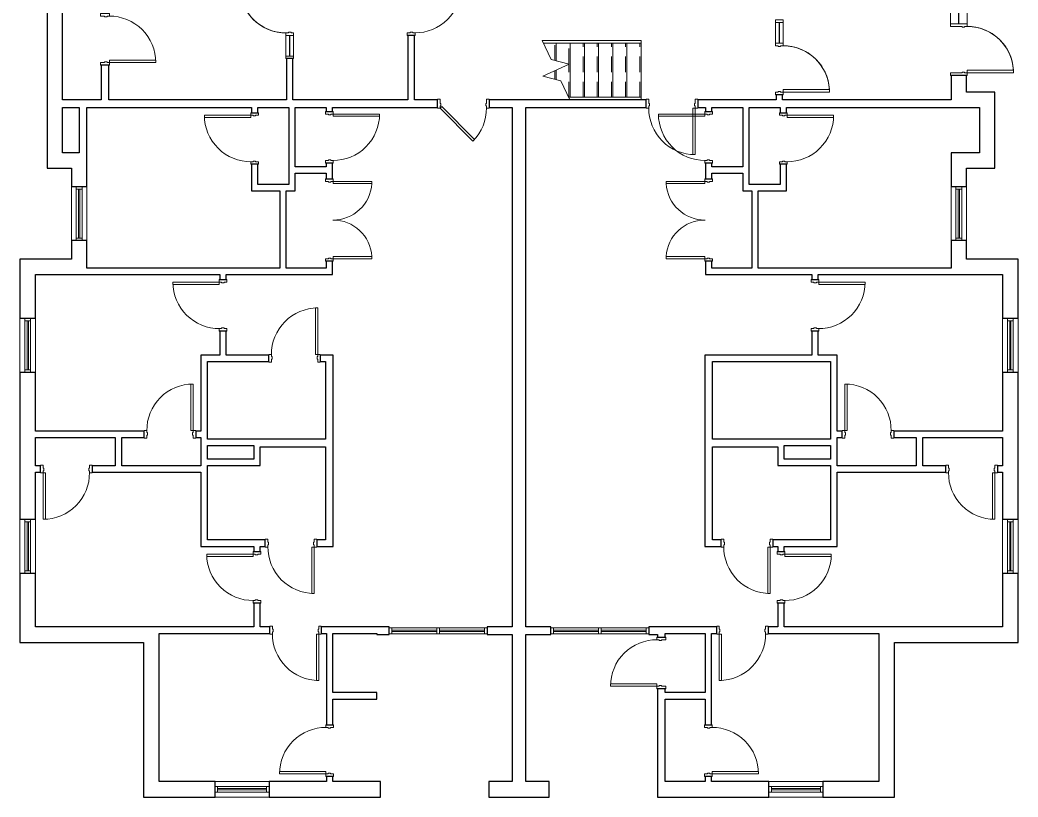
# Model space of a CAD drawing. Header units: inches. Extents: x -1080 to -305, y -1064 to 111.
# Drawn here: x -1080 to -305, y -1064 to -461 of the extents above; entities that cross this region are included whole.
import ezdxf

# ---------------------------------------------------------------- set-up
doc = ezdxf.new("R2010")
doc.units = ezdxf.units.IN
doc.header["$MEASUREMENT"] = 0
doc.linetypes.add('Overhead', pattern=[19.5, 12, -7.5])
for name, color, linetype, lineweight in [('A-DOOR', 31, 'Continuous', 9), ('A-DOOR-FRAM', 31, 'Continuous', 15), ('A-GLAZ-CURT', 52, 'Continuous', 9), ('A-GLAZ-CWMG', 51, 'Continuous', 9), ('A-WALL', 113, 'Continuous', 9), ('I-WALL', 2, 'Continuous', 9), ('S-STRS', 31, 'Continuous', 9), ('S-STRS-MBND', 31, 'Continuous', 9)]:
    doc.layers.add(name, color=color, linetype=linetype, lineweight=lineweight)

# ---------------------------------------------------------------- blocks, each defined once
blk = doc.blocks.new('Door-Single_CE_ - HM Door-2_ HM Frame-5154985-LEVEL 1')
at = {"layer": 'A-DOOR', "lineweight": 15}
for p, q in [((18, 39), (16.25, 39)), ((16.25, 39), (16.25, 3)), ((18, 3), (18, 39)), ((18, 3), (16.25, 3))]:
    blk.add_line(p, q, dxfattribs=at)
at = {"layer": 'A-DOOR'}
blk.add_arc((18, 3), 36, 90, 180.5, dxfattribs=at)
blk.add_arc((18, 3), 36, 90, 180.5, dxfattribs=at)
blk.add_arc((18, 3), 36, 90, 180.5, dxfattribs=at)
blk.add_arc((18, 3), 36, 90, 180.5, dxfattribs=at)
at = {"layer": 'A-DOOR-FRAM'}
for p, q in [((-18, 3), (-20, 3)), ((-20, 3), (-20, -3)), ((-18, 1.25), (-18, 3)), ((-17.5, 1.25), (-18, 1.25)), ((-17.5, -0.75), (-17.5, 1.25)), ((18, 1.25), (17.5, 1.25)), ((17.5, 1.25), (17.5, -0.75)), ((20, 3), (18, 3)), ((18, 3), (18, 1.25)), ((20, -3), (20, 3)), ((-20, -3), (-18, -3)), ((-18, -3), (-18, -0.75)), ((-18, -0.75), (-17.5, -0.75)), ((17.5, -0.75), (18, -0.75)), ((18, -0.75), (18, -3)), ((18, -3), (20, -3))]:
    blk.add_line(p, q, dxfattribs=at)
blk = doc.blocks.new('Door-Single_CE_ - HM Door-2_ HM Frame-5154989-LEVEL 1')
at = {"layer": 'A-DOOR', "lineweight": 15}
for p, q in [((16.25, -39.5), (16.25, -3.5)), ((18, -3.5), (16.25, -3.5)), ((18, -3.5), (18, -39.5)), ((18, -39.5), (16.25, -39.5))]:
    blk.add_line(p, q, dxfattribs=at)
at = {"layer": 'A-DOOR'}
blk.add_arc((18, -3.5), 36, 179.5, 270, dxfattribs=at)
blk.add_arc((18, -3.5), 36, 179.5, 270, dxfattribs=at)
blk.add_arc((18, -3.5), 36, 179.5, 270, dxfattribs=at)
blk.add_arc((18, -3.5), 36, 179.5, 270, dxfattribs=at)
at = {"layer": 'A-DOOR-FRAM'}
for p, q in [((-20, 3.5), (-18, 3.5)), ((-20, -3.5), (-20, 3.5)), ((-18, 3.5), (-18, 0.25)), ((-18, 0.25), (-17.5, 0.25)), ((-17.5, 0.25), (-17.5, -1.75)), ((17.5, 0.25), (18, 0.25)), ((17.5, -1.75), (17.5, 0.25)), ((18, 3.5), (20, 3.5)), ((18, 0.25), (18, 3.5)), ((20, 3.5), (20, -3.5)), ((-18, -3.5), (-20, -3.5)), ((-18, -1.75), (-18, -3.5)), ((-17.5, -1.75), (-18, -1.75)), ((18, -1.75), (17.5, -1.75)), ((18, -3.5), (18, -1.75)), ((20, -3.5), (18, -3.5))]:
    blk.add_line(p, q, dxfattribs=at)
blk = doc.blocks.new('Door-Single_CE_ - HM Door-2_ HM Frame-5154984-LEVEL 1')
at = {"layer": 'A-DOOR', "lineweight": 15}
for p, q in [((16.25, -39), (16.25, -3)), ((18, -3), (16.25, -3)), ((18, -3), (18, -39)), ((18, -39), (16.25, -39))]:
    blk.add_line(p, q, dxfattribs=at)
at = {"layer": 'A-DOOR'}
blk.add_arc((18, -3), 36, 179.5, 270, dxfattribs=at)
blk.add_arc((18, -3), 36, 179.5, 270, dxfattribs=at)
blk.add_arc((18, -3), 36, 179.5, 270, dxfattribs=at)
blk.add_arc((18, -3), 36, 179.5, 270, dxfattribs=at)
at = {"layer": 'A-DOOR-FRAM'}
for p, q in [((-20, 3), (-18, 3)), ((-20, -3), (-20, 3)), ((-18, 3), (-18, 0.75)), ((-18, 0.75), (-17.5, 0.75)), ((-17.5, 0.75), (-17.5, -1.25)), ((17.5, 0.75), (18, 0.75)), ((17.5, -1.25), (17.5, 0.75)), ((18, 3), (20, 3)), ((18, 0.75), (18, 3)), ((20, 3), (20, -3)), ((-18, -3), (-20, -3)), ((-18, -1.25), (-18, -3)), ((-17.5, -1.25), (-18, -1.25)), ((18, -1.25), (17.5, -1.25)), ((18, -3), (18, -1.25)), ((20, -3), (18, -3))]:
    blk.add_line(p, q, dxfattribs=at)
blk = doc.blocks.new('Door-Double_CE_ - WD Door-2_ HM Frame-5154994-LEVEL 1')
at = {"layer": 'A-DOOR'}
for p, q in [((-28.25, 33), (-30, 33)), ((-30, 33), (-30, 3)), ((-28.25, 3), (-28.25, 33)), ((30, 33), (28.25, 33)), ((28.25, 33), (28.25, 3)), ((30, 3), (30, 33)), ((-30, 3), (-28.25, 3)), ((28.25, 3), (30, 3))]:
    blk.add_line(p, q, dxfattribs=at)
for centre, start, end in [((-30, 3), 359.5, 86.65526), ((30, 3), 93.36407, 180.5)]:
    blk.add_arc(centre, 30, start, end, dxfattribs=at)
at = {"layer": 'A-DOOR-FRAM'}
for p, q in [((-30, 3), (-32, 3)), ((-32, 3), (-32, -3)), ((-30, 1.25), (-30, 3)), ((-29.5, 1.25), (-30, 1.25)), ((-29.5, -0.75), (-29.5, 1.25)), ((30, 1.25), (29.5, 1.25)), ((29.5, 1.25), (29.5, -0.75)), ((32, 3), (30, 3)), ((30, 3), (30, 1.25)), ((32, -3), (32, 3)), ((-32, -3), (-30, -3)), ((-30, -3), (-30, -0.75)), ((-30, -0.75), (-29.5, -0.75)), ((29.5, -0.75), (30, -0.75)), ((30, -0.75), (30, -3)), ((30, -3), (32, -3))]:
    blk.add_line(p, q, dxfattribs=at)
blk = doc.blocks.new('System Panel - zGlazed-5155000-LEVEL 1')
at = {"layer": 'A-GLAZ-CURT'}
for p, q in [((17.5, 0.5), (-17.5, 0.5)), ((-17.5, 0.5), (-17.5, -0.5)), ((17.5, -0.5), (17.5, 0.5)), ((-17.5, -0.5), (17.5, -0.5))]:
    blk.add_line(p, q, dxfattribs=at)
blk = doc.blocks.new('Rectangular Mullion - 4 1_2_ x 2_ Rectangular_CE_-5154998-LEVEL 1')
at = {"layer": 'A-GLAZ-CWMG'}
for p, q in [((-631.11, -932.89), (-666.11, -932.89)), ((-631.11, -937.39), (-666.11, -937.39))]:
    blk.add_line(p, q, dxfattribs=at)
blk = doc.blocks.new('Rectangular Mullion - 4 1_2_ x 2_ Rectangular_CE_-5155001-LEVEL 1')
at = {"layer": 'A-GLAZ-CWMG', "lineweight": 15}
for p, q in [((-2, 2.25), (0, 2.25)), ((-2, -2.25), (-2, 2.25)), ((0, 2.25), (0, -2.25)), ((0, -2.25), (-2, -2.25))]:
    blk.add_line(p, q, dxfattribs=at)
blk = doc.blocks.new('Rectangular Mullion - 4 1_2_ x 2_ Rectangular_CE_-5155002-LEVEL 1')
at = {"layer": 'A-GLAZ-CWMG', "lineweight": 15}
for p, q in [((0, 2.25), (-2, 2.25)), ((-2, 2.25), (-2, -2.25)), ((0, -2.25), (0, 2.25)), ((-2, -2.25), (0, -2.25))]:
    blk.add_line(p, q, dxfattribs=at)
blk = doc.blocks.new('Rectangular Mullion - 4 1_2_ x 2_ Rectangular_CE_-5154999-LEVEL 1')
at = {"layer": 'A-GLAZ-CWMG', "lineweight": 15}
for p, q in [((-1, 2.25), (1, 2.25)), ((-1, -2.25), (-1, 2.25)), ((1, 2.25), (1, -2.25)), ((1, -2.25), (-1, -2.25))]:
    blk.add_line(p, q, dxfattribs=at)
blk = doc.blocks.new('Door-Double_CE_ - WD Door-2_ HM Frame-5154991-LEVEL 1')
at = {"layer": 'A-DOOR'}
for p, q in [((-30, -3), (-28.25, -3)), ((-30, -33), (-30, -3)), ((-28.25, -3), (-28.25, -33)), ((28.25, -3), (30, -3)), ((28.25, -33), (28.25, -3)), ((30, -3), (30, -33)), ((-28.25, -33), (-30, -33)), ((30, -33), (28.25, -33))]:
    blk.add_line(p, q, dxfattribs=at)
for centre, start, end in [((-30, -3), 273.34474, 0.5), ((30, -3), 179.5, 266.63593)]:
    blk.add_arc(centre, 30, start, end, dxfattribs=at)
at = {"layer": 'A-DOOR-FRAM'}
for p, q in [((-32, 3), (-30, 3)), ((-32, -3), (-32, 3)), ((-30, 3), (-30, 0.75)), ((-30, 0.75), (-29.5, 0.75)), ((-29.5, 0.75), (-29.5, -1.25)), ((29.5, 0.75), (30, 0.75)), ((29.5, -1.25), (29.5, 0.75)), ((30, 3), (32, 3)), ((30, 0.75), (30, 3)), ((32, 3), (32, -3)), ((-30, -3), (-32, -3)), ((-30, -1.25), (-30, -3)), ((-29.5, -1.25), (-30, -1.25)), ((30, -1.25), (29.5, -1.25)), ((30, -3), (30, -1.25)), ((32, -3), (30, -3))]:
    blk.add_line(p, q, dxfattribs=at)
blk = doc.blocks.new('System Panel - zGlazed-5155006-LEVEL 1')
at = {"layer": 'A-GLAZ-CURT'}
for p, q in [((17.5, 0.5), (-17.5, 0.5)), ((-17.5, 0.5), (-17.5, -0.5)), ((17.5, -0.5), (17.5, 0.5)), ((-17.5, -0.5), (17.5, -0.5))]:
    blk.add_line(p, q, dxfattribs=at)
blk = doc.blocks.new('Rectangular Mullion - 4 1_2_ x 2_ Rectangular_CE_-5155004-LEVEL 1')
at = {"layer": 'A-GLAZ-CWMG'}
for p, q in [((-754.61, -932.89), (-719.61, -932.89)), ((-754.61, -937.39), (-719.61, -937.39))]:
    blk.add_line(p, q, dxfattribs=at)
blk = doc.blocks.new('Rectangular Mullion - 4 1_2_ x 2_ Rectangular_CE_-5155007-LEVEL 1')
at = {"layer": 'A-GLAZ-CWMG', "lineweight": 15}
for p, q in [((-2, 2.25), (0, 2.25)), ((-2, -2.25), (-2, 2.25)), ((0, 2.25), (0, -2.25)), ((0, -2.25), (-2, -2.25))]:
    blk.add_line(p, q, dxfattribs=at)
blk = doc.blocks.new('Rectangular Mullion - 4 1_2_ x 2_ Rectangular_CE_-5155008-LEVEL 1')
at = {"layer": 'A-GLAZ-CWMG', "lineweight": 15}
for p, q in [((0, 2.25), (-2, 2.25)), ((-2, 2.25), (-2, -2.25)), ((0, -2.25), (0, 2.25)), ((-2, -2.25), (0, -2.25))]:
    blk.add_line(p, q, dxfattribs=at)
blk = doc.blocks.new('Rectangular Mullion - 4 1_2_ x 2_ Rectangular_CE_-5155005-LEVEL 1')
at = {"layer": 'A-GLAZ-CWMG', "lineweight": 15}
for p, q in [((-1, 2.25), (1, 2.25)), ((-1, -2.25), (-1, 2.25)), ((1, 2.25), (1, -2.25)), ((1, -2.25), (-1, -2.25))]:
    blk.add_line(p, q, dxfattribs=at)
blk = doc.blocks.new('Door-Single_CE_ - HM Door-2_ HM Frame-5154987-LEVEL 1')
at = {"layer": 'A-DOOR', "lineweight": 15}
for p, q in [((18, 39.5), (16.25, 39.5)), ((16.25, 39.5), (16.25, 3.5)), ((18, 3.5), (18, 39.5)), ((18, 3.5), (16.25, 3.5))]:
    blk.add_line(p, q, dxfattribs=at)
at = {"layer": 'A-DOOR'}
blk.add_arc((18, 3.5), 36, 90, 180.5, dxfattribs=at)
blk.add_arc((18, 3.5), 36, 90, 180.5, dxfattribs=at)
blk.add_arc((18, 3.5), 36, 90, 180.5, dxfattribs=at)
blk.add_arc((18, 3.5), 36, 90, 180.5, dxfattribs=at)
at = {"layer": 'A-DOOR-FRAM'}
for p, q in [((-18, 3.5), (-20, 3.5)), ((-20, 3.5), (-20, -3.5)), ((-18, 1.75), (-18, 3.5)), ((-17.5, 1.75), (-18, 1.75)), ((-17.5, -0.25), (-17.5, 1.75)), ((18, 1.75), (17.5, 1.75)), ((17.5, 1.75), (17.5, -0.25)), ((20, 3.5), (18, 3.5)), ((18, 3.5), (18, 1.75)), ((20, -3.5), (20, 3.5)), ((-20, -3.5), (-18, -3.5)), ((-18, -3.5), (-18, -0.25)), ((-18, -0.25), (-17.5, -0.25)), ((17.5, -0.25), (18, -0.25)), ((18, -0.25), (18, -3.5)), ((18, -3.5), (20, -3.5))]:
    blk.add_line(p, q, dxfattribs=at)
blk = doc.blocks.new('Door-Single-Sidelite_CE_ - WD Door-2_ HM Frame-Sidelite-5155009-LEVEL 1')
at = {"layer": 'A-DOOR'}
for p, q in [((18, 39), (16, 39)), ((16, 39), (16, 3)), ((18, 3), (18, 39)), ((16, 3), (18, 3))]:
    blk.add_line(p, q, dxfattribs=at)
at = {"layer": 'A-DOOR', "lineweight": 15}
for p, q in [((-20, 0.125), (-36, 0.125)), ((-36, 0.125), (-36, -0.125)), ((-20, -0.125), (-20, 0.125)), ((-36, -0.125), (-20, -0.125))]:
    blk.add_line(p, q, dxfattribs=at)
at = {"layer": 'A-DOOR'}
for start, end in [(93.203874, 180.5), (90, 179.5)]:
    blk.add_arc((18, 3), 36, start, end, dxfattribs=at)
at = {"layer": 'A-DOOR-FRAM'}
for p, q in [((-36, 3), (-38, 3)), ((-38, 3), (-38, -3)), ((-36, -3), (-36, 3)), ((-18, 3), (-20, 3)), ((-20, 3), (-20, -3)), ((-18, 1), (-18, 3)), ((-17.5, 1), (-18, 1)), ((-17.5, -1), (-17.5, 1)), ((18, 1), (17.5, 1)), ((17.5, 1), (17.5, -1)), ((20, 3), (18, 3)), ((18, 3), (18, 1)), ((20, -3), (20, 3)), ((-38, -3), (-36, -3)), ((-20, -3), (-18, -3)), ((-18, -3), (-18, -1)), ((-18, -1), (-17.5, -1)), ((17.5, -1), (18, -1)), ((18, -1), (18, -3)), ((18, -3), (20, -3))]:
    blk.add_line(p, q, dxfattribs=at)
at = {"layer": 'A-DOOR-FRAM', "lineweight": 9}
for p, q in [((-36, 3), (-20, 3)), ((-20, -3), (-36, -3))]:
    blk.add_line(p, q, dxfattribs=at)
blk = doc.blocks.new('Door-Single-Sidelite_CE_ - WD Door-2_ HM Frame-Sidelite-5154986-LEVEL 1')
at = {"layer": 'A-DOOR'}
for p, q in [((18, 42.5), (16, 42.5)), ((16, 42.5), (16, 6.5)), ((18, 6.5), (18, 42.5)), ((16, 6.5), (18, 6.5))]:
    blk.add_line(p, q, dxfattribs=at)
at = {"layer": 'A-DOOR', "lineweight": 15}
for p, q in [((-20, 0.125), (-36, 0.125)), ((-36, 0.125), (-36, -0.125)), ((-20, -0.125), (-20, 0.125)), ((-36, -0.125), (-20, -0.125))]:
    blk.add_line(p, q, dxfattribs=at)
at = {"layer": 'A-DOOR'}
for start, end in [(93.203874, 180.5), (90, 179.5)]:
    blk.add_arc((18, 6.5), 36, start, end, dxfattribs=at)
at = {"layer": 'A-DOOR-FRAM'}
for p, q in [((-36, 6.5), (-38, 6.5)), ((-38, 6.5), (-38, -6.5)), ((-36, -6.5), (-36, 6.5)), ((-18, 6.5), (-20, 6.5)), ((-20, 6.5), (-20, -6.5)), ((-18, 4.5), (-18, 6.5)), ((-17.5, 4.5), (-18, 4.5)), ((-18, -6.5), (-18, 2.5)), ((-18, 2.5), (-17.5, 2.5)), ((-17.5, 2.5), (-17.5, 4.5)), ((18, 4.5), (17.5, 4.5)), ((17.5, 4.5), (17.5, 2.5)), ((17.5, 2.5), (18, 2.5)), ((20, 6.5), (18, 6.5)), ((18, 6.5), (18, 4.5)), ((18, 2.5), (18, -6.5)), ((20, -6.5), (20, 6.5)), ((-38, -6.5), (-36, -6.5)), ((-20, -6.5), (-18, -6.5)), ((18, -6.5), (20, -6.5))]:
    blk.add_line(p, q, dxfattribs=at)
at = {"layer": 'A-DOOR-FRAM', "lineweight": 9}
for p, q in [((-36, 6.5), (-20, 6.5)), ((-20, -6.5), (-36, -6.5))]:
    blk.add_line(p, q, dxfattribs=at)
blk = doc.blocks.new('System Panel - zGlazed-5155020-LEVEL 1')
at = {"layer": 'A-GLAZ-CURT'}
for p, q in [((19, 0.5), (-19, 0.5)), ((-19, 0.5), (-19, -0.5)), ((19, -0.5), (19, 0.5)), ((-19, -0.5), (19, -0.5))]:
    blk.add_line(p, q, dxfattribs=at)
blk = doc.blocks.new('Rectangular Mullion - 4 1_2_ x 2_ Rectangular_CE_-5155019-LEVEL 1')
at = {"layer": 'A-GLAZ-CWMG'}
for p, q in [((-458.86, -1055.89), (-496.86, -1055.89)), ((-458.86, -1060.39), (-496.86, -1060.39))]:
    blk.add_line(p, q, dxfattribs=at)
blk = doc.blocks.new('Rectangular Mullion - 4 1_2_ x 2_ Rectangular_CE_-5155021-LEVEL 1')
at = {"layer": 'A-GLAZ-CWMG', "lineweight": 15}
for p, q in [((-2, 2.25), (0, 2.25)), ((-2, -2.25), (-2, 2.25)), ((0, 2.25), (0, -2.25)), ((0, -2.25), (-2, -2.25))]:
    blk.add_line(p, q, dxfattribs=at)
blk = doc.blocks.new('Rectangular Mullion - 4 1_2_ x 2_ Rectangular_CE_-5155022-LEVEL 1')
at = {"layer": 'A-GLAZ-CWMG', "lineweight": 15}
for p, q in [((0, 2.25), (-2, 2.25)), ((-2, 2.25), (-2, -2.25)), ((0, -2.25), (0, 2.25)), ((-2, -2.25), (0, -2.25))]:
    blk.add_line(p, q, dxfattribs=at)
blk = doc.blocks.new('System Panel - zGlazed-5155025-LEVEL 1')
at = {"layer": 'A-GLAZ-CURT'}
for p, q in [((19, 0.5), (-19, 0.5)), ((-19, 0.5), (-19, -0.5)), ((19, -0.5), (19, 0.5)), ((-19, -0.5), (19, -0.5))]:
    blk.add_line(p, q, dxfattribs=at)
blk = doc.blocks.new('Rectangular Mullion - 4 1_2_ x 2_ Rectangular_CE_-5155024-LEVEL 1')
at = {"layer": 'A-GLAZ-CWMG'}
for p, q in [((-926.86, -1055.89), (-888.86, -1055.89)), ((-926.86, -1060.39), (-888.86, -1060.39))]:
    blk.add_line(p, q, dxfattribs=at)
blk = doc.blocks.new('Rectangular Mullion - 4 1_2_ x 2_ Rectangular_CE_-5155026-LEVEL 1')
at = {"layer": 'A-GLAZ-CWMG', "lineweight": 15}
for p, q in [((-2, 2.25), (0, 2.25)), ((-2, -2.25), (-2, 2.25)), ((0, 2.25), (0, -2.25)), ((0, -2.25), (-2, -2.25))]:
    blk.add_line(p, q, dxfattribs=at)
blk = doc.blocks.new('Rectangular Mullion - 4 1_2_ x 2_ Rectangular_CE_-5155027-LEVEL 1')
at = {"layer": 'A-GLAZ-CWMG', "lineweight": 15}
for p, q in [((0, 2.25), (-2, 2.25)), ((-2, 2.25), (-2, -2.25)), ((0, -2.25), (0, 2.25)), ((-2, -2.25), (0, -2.25))]:
    blk.add_line(p, q, dxfattribs=at)
blk = doc.blocks.new('Door-Single_CE_ - HM Door-2_ HM Frame-5154990-LEVEL 1')
at = {"layer": 'A-DOOR', "lineweight": 15}
for p, q in [((-7.46, 28.96), (-8.69, 27.72)), ((-8.69, 27.72), (16.76, 2.26)), ((18, 3.5), (-7.46, 28.96)), ((18, 3.5), (16.76, 2.26))]:
    blk.add_line(p, q, dxfattribs=at)
at = {"layer": 'A-DOOR'}
blk.add_arc((18, 3.5), 36, 135, 180.5, dxfattribs=at)
blk.add_arc((18, 3.5), 36, 135, 180.5, dxfattribs=at)
blk.add_arc((18, 3.5), 36, 135, 180.5, dxfattribs=at)
blk.add_arc((18, 3.5), 36, 135, 180.5, dxfattribs=at)
at = {"layer": 'A-DOOR-FRAM'}
for p, q in [((-18, 3.5), (-20, 3.5)), ((-20, 3.5), (-20, -3.5)), ((-18, 1.75), (-18, 3.5)), ((-17.5, 1.75), (-18, 1.75)), ((-17.5, -0.25), (-17.5, 1.75)), ((18, 1.75), (17.5, 1.75)), ((17.5, 1.75), (17.5, -0.25)), ((20, 3.5), (18, 3.5)), ((18, 3.5), (18, 1.75)), ((20, -3.5), (20, 3.5)), ((-20, -3.5), (-18, -3.5)), ((-18, -3.5), (-18, -0.25)), ((-18, -0.25), (-17.5, -0.25)), ((17.5, -0.25), (18, -0.25)), ((18, -0.25), (18, -3.5)), ((18, -3.5), (20, -3.5))]:
    blk.add_line(p, q, dxfattribs=at)

msp = doc.modelspace()

# ---------------------------------------------------------------- linework, layer by layer
at = {"layer": 'A-WALL', "lineweight": 25}
for p, q in [((-1059.36, -376.14), (-1059.36, -576.14)), ((-1047.36, -523.14), (-1047.36, -429.14)), ((-1017.36, -496.14), (-1017.36, -523.14)), ((-1011.36, -496.14), (-1017.36, -496.14)), ((-1011.36, -523.14), (-1011.36, -496.14)), ((-357.36, -504.14), (-357.36, -523.14)), ((-345.36, -504.14), (-357.36, -504.14)), ((-345.36, -517.14), (-345.36, -504.14)), ((-323.36, -517.14), (-345.36, -517.14)), ((-323.36, -576.14), (-323.36, -517.14)), ((-1017.36, -523.14), (-1047.36, -523.14)), ((-873.36, -523.14), (-1011.36, -523.14)), ((-779.11, -523.14), (-868.36, -523.14)), ((-756.11, -523.14), (-774.11, -523.14)), ((-756.11, -529.14), (-756.11, -523.14)), ((-594.09, -523.14), (-716.11, -523.14)), ((-716.11, -523.14), (-716.11, -529.14)), ((-594.09, -529.14), (-594.09, -523.14)), ((-493.24, -523.14), (-554.09, -523.14)), ((-554.09, -523.14), (-554.09, -529.14)), ((-357.36, -523.14), (-488.24, -523.14)), ((-1047.36, -564.14), (-1047.36, -529.14)), ((-1047.36, -529.14), (-1034.36, -529.14)), ((-1034.36, -529.14), (-1034.36, -564.14)), ((-1028.36, -529.14), (-900.63, -529.14)), ((-1028.36, -590.39), (-1028.36, -529.14)), ((-895.63, -529.14), (-871.63, -529.14)), ((-866.63, -529.14), (-842.63, -529.14)), ((-837.63, -529.14), (-756.11, -529.14)), ((-716.11, -529.14), (-698.11, -529.14)), ((-698.11, -529.14), (-698.11, -932.14)), ((-687.61, -932.14), (-687.61, -529.14)), ((-687.61, -529.14), (-594.09, -529.14)), ((-554.09, -529.14), (-548.09, -529.14)), ((-543.09, -529.14), (-519.09, -529.14)), ((-514.09, -529.14), (-490.09, -529.14)), ((-485.09, -529.14), (-335.36, -529.14)), ((-335.36, -529.14), (-335.36, -564.14)), ((-1034.36, -564.14), (-1047.36, -564.14)), ((-335.36, -564.14), (-357.36, -564.14)), ((-357.36, -564.14), (-357.36, -590.39)), ((-1059.36, -576.14), (-1040.36, -576.14)), ((-1040.36, -576.14), (-1040.36, -590.39)), ((-345.36, -576.14), (-323.36, -576.14)), ((-345.36, -590.39), (-345.36, -576.14)), ((-1040.36, -590.39), (-1028.36, -590.39)), ((-357.36, -590.39), (-345.36, -590.39)), ((-1028.36, -632.39), (-1040.36, -632.39)), ((-1040.36, -632.39), (-1040.36, -646.64)), ((-1028.36, -653.64), (-1028.36, -632.39)), ((-357.36, -632.39), (-357.36, -653.64)), ((-345.36, -632.39), (-357.36, -632.39)), ((-345.36, -646.64), (-345.36, -632.39)), ((-1080.36, -646.64), (-1080.36, -692.64)), ((-1040.36, -646.64), (-1080.36, -646.64)), ((-305.36, -646.64), (-345.36, -646.64)), ((-305.36, -692.64), (-305.36, -646.64)), ((-1068.36, -692.64), (-1068.36, -658.64)), ((-1068.36, -658.64), (-1028.36, -658.64)), ((-357.36, -658.64), (-317.36, -658.64)), ((-317.36, -658.64), (-317.36, -692.64)), ((-1080.36, -692.64), (-1068.36, -692.64)), ((-317.36, -692.64), (-305.36, -692.64)), ((-843.13, -726.14), (-843.13, -786.39)), ((-837.13, -869.64), (-837.13, -726.14)), ((-548.59, -726.14), (-548.59, -869.64)), ((-542.59, -786.39), (-542.59, -726.14)), ((-1068.36, -734.64), (-1080.36, -734.64)), ((-1080.36, -734.64), (-1080.36, -848.64)), ((-1068.36, -780.14), (-1068.36, -734.64)), ((-317.36, -734.64), (-317.36, -780.14)), ((-305.36, -734.64), (-317.36, -734.64)), ((-305.36, -848.64), (-305.36, -734.64)), ((-1068.36, -807.14), (-1068.36, -785.14)), ((-843.13, -786.39), (-898.86, -786.39)), ((-486.86, -786.39), (-542.59, -786.39)), ((-317.36, -785.14), (-317.36, -807.14)), ((-898.86, -791.39), (-898.86, -792.39)), ((-893.86, -792.39), (-843.13, -792.39)), ((-843.13, -792.39), (-843.13, -864.64)), ((-542.59, -864.64), (-542.59, -792.39)), ((-542.59, -792.39), (-491.86, -792.39)), ((-486.86, -792.39), (-486.86, -791.39)), ((-1068.36, -848.64), (-1068.36, -812.14)), ((-317.36, -812.14), (-317.36, -848.64)), ((-1080.36, -848.64), (-1068.36, -848.64)), ((-317.36, -848.64), (-305.36, -848.64)), ((-843.13, -869.64), (-837.13, -869.64)), ((-548.59, -869.64), (-542.59, -869.64)), ((-1068.36, -890.64), (-1080.36, -890.64)), ((-1080.36, -890.64), (-1080.36, -944.14)), ((-1068.36, -932.14), (-1068.36, -890.64)), ((-317.36, -890.64), (-317.36, -932.14)), ((-305.36, -890.64), (-317.36, -890.64)), ((-305.36, -944.14), (-305.36, -890.64)), ((-972.36, -932.14), (-1068.36, -932.14)), ((-972.36, -1052.14), (-972.36, -937.14)), ((-793.61, -932.14), (-803.36, -932.14)), ((-803.36, -937.14), (-803.36, -938.14)), ((-793.61, -938.14), (-793.61, -932.14)), ((-698.11, -932.14), (-717.61, -932.14)), ((-717.61, -932.14), (-717.61, -938.14)), ((-668.11, -932.14), (-687.61, -932.14)), ((-668.11, -938.14), (-668.11, -932.14)), ((-579.36, -932.14), (-592.11, -932.14)), ((-592.11, -932.14), (-592.11, -938.14)), ((-579.36, -940.14), (-579.36, -937.14)), ((-317.36, -932.14), (-413.36, -932.14)), ((-413.36, -937.14), (-413.36, -1052.14)), ((-1080.36, -944.14), (-984.36, -944.14)), ((-984.36, -944.14), (-984.36, -1064.14)), ((-803.36, -938.14), (-793.61, -938.14)), ((-717.61, -938.14), (-698.11, -938.14)), ((-698.11, -938.14), (-698.11, -1052.14)), ((-687.61, -1052.14), (-687.61, -938.14)), ((-687.61, -938.14), (-668.11, -938.14)), ((-592.11, -938.14), (-585.36, -938.14)), ((-585.36, -938.14), (-585.36, -940.14)), ((-585.36, -940.14), (-579.36, -940.14)), ((-401.36, -944.14), (-305.36, -944.14)), ((-401.36, -1064.14), (-401.36, -944.14)), ((-579.36, -980.14), (-585.36, -980.14)), ((-585.36, -980.14), (-585.36, -1064.14)), ((-579.36, -983.14), (-579.36, -980.14)), ((-579.36, -1052.14), (-579.36, -988.14)), ((-928.86, -1052.14), (-972.36, -1052.14)), ((-928.86, -1064.14), (-928.86, -1052.14)), ((-842.36, -1052.14), (-886.86, -1052.14)), ((-886.86, -1052.14), (-886.86, -1064.14)), ((-800.36, -1052.14), (-837.36, -1052.14)), ((-800.36, -1064.14), (-800.36, -1052.14)), ((-698.11, -1052.14), (-716.36, -1052.14)), ((-716.36, -1052.14), (-716.36, -1064.14)), ((-669.36, -1052.14), (-687.61, -1052.14)), ((-669.36, -1064.14), (-669.36, -1052.14)), ((-548.36, -1052.14), (-579.36, -1052.14)), ((-498.86, -1052.14), (-543.36, -1052.14)), ((-498.86, -1064.14), (-498.86, -1052.14)), ((-413.36, -1052.14), (-456.86, -1052.14)), ((-456.86, -1052.14), (-456.86, -1064.14)), ((-984.36, -1064.14), (-928.86, -1064.14)), ((-886.86, -1064.14), (-800.36, -1064.14)), ((-716.36, -1064.14), (-669.36, -1064.14)), ((-585.36, -1064.14), (-498.86, -1064.14)), ((-456.86, -1064.14), (-401.36, -1064.14))]:
    msp.add_line(p, q, dxfattribs=at)
at = {"layer": 'A-WALL'}
for p, q in [((-1040.36, -632.39), (-1040.36, -590.39)), ((-1028.36, -590.39), (-1028.36, -632.39)), ((-357.36, -632.39), (-357.36, -590.39)), ((-345.36, -590.39), (-345.36, -632.39)), ((-1080.36, -734.64), (-1080.36, -692.64)), ((-1068.36, -692.64), (-1068.36, -734.64)), ((-317.36, -734.64), (-317.36, -692.64)), ((-305.36, -692.64), (-305.36, -734.64)), ((-1080.36, -890.64), (-1080.36, -848.64)), ((-1068.36, -848.64), (-1068.36, -890.64)), ((-317.36, -890.64), (-317.36, -848.64)), ((-305.36, -848.64), (-305.36, -890.64)), ((-928.86, -1052.14), (-886.86, -1052.14)), ((-498.86, -1052.14), (-456.86, -1052.14)), ((-886.86, -1064.14), (-928.86, -1064.14)), ((-456.86, -1064.14), (-498.86, -1064.14))]:
    msp.add_line(p, q, dxfattribs=at)
at = {"layer": 'I-WALL', "lineweight": 25}
for p, q in [((-774.11, -473.14), (-779.11, -473.14)), ((-779.11, -473.14), (-779.11, -523.14)), ((-774.11, -523.14), (-774.11, -473.14)), ((-873.36, -491.14), (-873.36, -523.14)), ((-868.36, -491.14), (-873.36, -491.14)), ((-868.36, -523.14), (-868.36, -491.14)), ((-493.24, -519.14), (-493.24, -523.14)), ((-488.24, -519.14), (-493.24, -519.14)), ((-488.24, -523.14), (-488.24, -519.14)), ((-900.63, -529.14), (-900.63, -533.14)), ((-900.63, -533.14), (-895.63, -533.14)), ((-895.63, -533.14), (-895.63, -529.14)), ((-871.63, -529.14), (-871.63, -588.78)), ((-866.63, -575.14), (-866.63, -529.14)), ((-842.63, -529.14), (-842.63, -532.14)), ((-842.63, -532.14), (-837.63, -532.14)), ((-837.63, -532.14), (-837.63, -529.14)), ((-548.09, -529.14), (-548.09, -532.14)), ((-548.09, -532.14), (-543.09, -532.14)), ((-543.09, -532.14), (-543.09, -529.14)), ((-519.09, -529.14), (-519.09, -575.14)), ((-514.09, -588.78), (-514.09, -529.14)), ((-490.09, -529.14), (-490.09, -533.14)), ((-490.09, -533.14), (-485.09, -533.14)), ((-485.09, -533.14), (-485.09, -529.14)), ((-895.63, -573.14), (-900.63, -573.14)), ((-900.63, -573.14), (-900.63, -593.78)), ((-895.63, -588.78), (-895.63, -573.14)), ((-837.63, -572.14), (-842.63, -572.14)), ((-842.63, -572.14), (-842.63, -575.14)), ((-837.63, -584.39), (-837.63, -572.14)), ((-543.09, -572.14), (-548.09, -572.14)), ((-548.09, -572.14), (-548.09, -584.39)), ((-543.09, -575.14), (-543.09, -572.14)), ((-485.09, -573.14), (-490.09, -573.14)), ((-490.09, -573.14), (-490.09, -588.78)), ((-485.09, -593.78), (-485.09, -573.14)), ((-842.63, -575.14), (-866.63, -575.14)), ((-866.63, -580.14), (-842.63, -580.14)), ((-866.63, -593.78), (-866.63, -580.14)), ((-842.63, -580.14), (-842.63, -584.39)), ((-519.09, -575.14), (-543.09, -575.14)), ((-543.09, -584.39), (-543.09, -580.14)), ((-543.09, -580.14), (-519.09, -580.14)), ((-519.09, -580.14), (-519.09, -593.78)), ((-871.63, -588.78), (-895.63, -588.78)), ((-842.63, -584.39), (-837.63, -584.39)), ((-548.09, -584.39), (-543.09, -584.39)), ((-490.09, -588.78), (-514.09, -588.78)), ((-900.63, -593.78), (-878.63, -593.78)), ((-878.63, -593.78), (-878.63, -653.64)), ((-873.63, -593.78), (-866.63, -593.78)), ((-873.63, -653.64), (-873.63, -593.78)), ((-519.09, -593.78), (-512.09, -593.78)), ((-512.09, -593.78), (-512.09, -653.64)), ((-507.09, -593.78), (-485.09, -593.78)), ((-507.09, -653.64), (-507.09, -593.78)), ((-837.63, -648.39), (-842.63, -648.39)), ((-842.63, -648.39), (-842.63, -653.64)), ((-837.63, -658.64), (-837.63, -648.39)), ((-543.09, -648.39), (-548.09, -648.39)), ((-548.09, -648.39), (-548.09, -658.64)), ((-543.09, -653.64), (-543.09, -648.39)), ((-878.63, -653.64), (-1028.36, -653.64)), ((-1028.36, -658.64), (-925.13, -658.64)), ((-925.13, -658.64), (-925.13, -662.64)), ((-920.13, -662.64), (-920.13, -658.64)), ((-920.13, -658.64), (-837.63, -658.64)), ((-842.63, -653.64), (-873.63, -653.64)), ((-548.09, -658.64), (-465.59, -658.64)), ((-512.09, -653.64), (-543.09, -653.64)), ((-357.36, -653.64), (-507.09, -653.64)), ((-465.59, -658.64), (-465.59, -662.64)), ((-460.59, -662.64), (-460.59, -658.64)), ((-460.59, -658.64), (-357.36, -658.64)), ((-925.13, -662.64), (-920.13, -662.64)), ((-465.59, -662.64), (-460.59, -662.64)), ((-920.13, -702.64), (-925.13, -702.64)), ((-925.13, -702.64), (-925.13, -721.14)), ((-920.13, -721.14), (-920.13, -702.64)), ((-460.59, -702.64), (-465.59, -702.64)), ((-465.59, -702.64), (-465.59, -721.14)), ((-460.59, -721.14), (-460.59, -702.64)), ((-939.86, -721.14), (-939.86, -780.14)), ((-925.13, -721.14), (-939.86, -721.14)), ((-934.86, -786.39), (-934.86, -726.14)), ((-934.86, -726.14), (-887.13, -726.14)), ((-887.13, -721.14), (-920.13, -721.14)), ((-887.13, -726.14), (-887.13, -721.14)), ((-837.13, -721.14), (-847.13, -721.14)), ((-847.13, -721.14), (-847.13, -726.14)), ((-847.13, -726.14), (-843.13, -726.14)), ((-837.13, -726.14), (-837.13, -721.14)), ((-465.59, -721.14), (-548.59, -721.14)), ((-548.59, -721.14), (-548.59, -726.14)), ((-542.59, -726.14), (-450.86, -726.14)), ((-445.86, -721.14), (-460.59, -721.14)), ((-450.86, -726.14), (-450.86, -786.39)), ((-445.86, -780.14), (-445.86, -721.14)), ((-983.86, -780.14), (-1068.36, -780.14)), ((-983.86, -785.14), (-983.86, -780.14)), ((-939.86, -780.14), (-943.86, -780.14)), ((-943.86, -780.14), (-943.86, -785.14)), ((-441.86, -780.14), (-445.86, -780.14)), ((-441.86, -785.14), (-441.86, -780.14)), ((-317.36, -780.14), (-401.86, -780.14)), ((-401.86, -780.14), (-401.86, -785.14)), ((-1068.36, -785.14), (-1006.36, -785.14)), ((-1006.36, -785.14), (-1006.36, -807.14)), ((-1001.36, -785.14), (-983.86, -785.14)), ((-1001.36, -807.14), (-1001.36, -785.14)), ((-943.86, -785.14), (-939.86, -785.14)), ((-939.86, -785.14), (-939.86, -807.14)), ((-898.86, -786.39), (-934.86, -786.39)), ((-450.86, -786.39), (-486.86, -786.39)), ((-445.86, -807.14), (-445.86, -785.14)), ((-445.86, -785.14), (-441.86, -785.14)), ((-401.86, -785.14), (-384.36, -785.14)), ((-384.36, -785.14), (-384.36, -807.14)), ((-379.36, -785.14), (-317.36, -785.14)), ((-379.36, -807.14), (-379.36, -785.14)), ((-934.86, -801.89), (-934.86, -791.39)), ((-934.86, -791.39), (-898.86, -791.39)), ((-898.86, -792.39), (-898.86, -801.89)), ((-893.86, -806.89), (-893.86, -792.39)), ((-491.86, -792.39), (-491.86, -806.89)), ((-486.86, -791.39), (-450.86, -791.39)), ((-486.86, -801.89), (-486.86, -792.39)), ((-450.86, -791.39), (-450.86, -801.89)), ((-898.86, -801.89), (-934.86, -801.89)), ((-450.86, -801.89), (-486.86, -801.89)), ((-1064.36, -807.14), (-1068.36, -807.14)), ((-1068.36, -812.14), (-1064.36, -812.14)), ((-1064.36, -812.14), (-1064.36, -807.14)), ((-1006.36, -807.14), (-1024.36, -807.14)), ((-1024.36, -807.14), (-1024.36, -812.14)), ((-1024.36, -812.14), (-939.86, -812.14)), ((-939.86, -807.14), (-1001.36, -807.14)), ((-939.86, -812.14), (-939.86, -869.64)), ((-934.86, -864.64), (-934.86, -806.89)), ((-934.86, -806.89), (-893.86, -806.89)), ((-491.86, -806.89), (-450.86, -806.89)), ((-450.86, -806.89), (-450.86, -864.64)), ((-384.36, -807.14), (-445.86, -807.14)), ((-445.86, -869.64), (-445.86, -812.14)), ((-445.86, -812.14), (-361.36, -812.14)), ((-361.36, -807.14), (-379.36, -807.14)), ((-361.36, -812.14), (-361.36, -807.14)), ((-317.36, -807.14), (-321.36, -807.14)), ((-321.36, -807.14), (-321.36, -812.14)), ((-321.36, -812.14), (-317.36, -812.14)), ((-889.86, -864.64), (-934.86, -864.64)), ((-889.86, -869.64), (-889.86, -864.64)), ((-843.13, -864.64), (-849.86, -864.64)), ((-849.86, -864.64), (-849.86, -869.64)), ((-535.86, -864.64), (-542.59, -864.64)), ((-535.86, -869.64), (-535.86, -864.64)), ((-450.86, -864.64), (-495.86, -864.64)), ((-495.86, -864.64), (-495.86, -869.64)), ((-939.86, -869.64), (-898.86, -869.64)), ((-898.86, -869.64), (-898.86, -873.64)), ((-898.86, -873.64), (-893.86, -873.64)), ((-893.86, -869.64), (-889.86, -869.64)), ((-893.86, -873.64), (-893.86, -869.64)), ((-849.86, -869.64), (-843.13, -869.64)), ((-542.59, -869.64), (-535.86, -869.64)), ((-495.86, -869.64), (-491.86, -869.64)), ((-491.86, -869.64), (-491.86, -873.64)), ((-491.86, -873.64), (-486.86, -873.64)), ((-486.86, -869.64), (-445.86, -869.64)), ((-486.86, -873.64), (-486.86, -869.64)), ((-893.86, -913.64), (-898.86, -913.64)), ((-898.86, -913.64), (-898.86, -932.14)), ((-893.86, -932.14), (-893.86, -913.64)), ((-486.86, -913.64), (-491.86, -913.64)), ((-491.86, -913.64), (-491.86, -932.14)), ((-486.86, -932.14), (-486.86, -913.64)), ((-898.86, -932.14), (-972.36, -932.14)), ((-972.36, -937.14), (-886.36, -937.14)), ((-886.36, -932.14), (-893.86, -932.14)), ((-886.36, -937.14), (-886.36, -932.14)), ((-803.36, -932.14), (-846.36, -932.14)), ((-846.36, -932.14), (-846.36, -937.14)), ((-846.36, -937.14), (-842.36, -937.14)), ((-842.36, -937.14), (-842.36, -1008.14)), ((-837.36, -983.14), (-837.36, -937.14)), ((-837.36, -937.14), (-803.36, -937.14)), ((-539.36, -932.14), (-579.36, -932.14)), ((-579.36, -937.14), (-548.36, -937.14)), ((-548.36, -937.14), (-548.36, -983.14)), ((-543.36, -1008.14), (-543.36, -937.14)), ((-543.36, -937.14), (-539.36, -937.14)), ((-539.36, -937.14), (-539.36, -932.14)), ((-491.86, -932.14), (-499.36, -932.14)), ((-499.36, -932.14), (-499.36, -937.14)), ((-499.36, -937.14), (-413.36, -937.14)), ((-413.36, -932.14), (-486.86, -932.14)), ((-803.36, -983.14), (-837.36, -983.14)), ((-803.36, -988.14), (-803.36, -983.14)), ((-548.36, -983.14), (-579.36, -983.14)), ((-837.36, -1008.14), (-837.36, -988.14)), ((-837.36, -988.14), (-803.36, -988.14)), ((-579.36, -988.14), (-548.36, -988.14)), ((-548.36, -988.14), (-548.36, -1008.14)), ((-842.36, -1008.14), (-837.36, -1008.14)), ((-548.36, -1008.14), (-543.36, -1008.14)), ((-837.36, -1048.14), (-842.36, -1048.14)), ((-842.36, -1048.14), (-842.36, -1052.14)), ((-837.36, -1052.14), (-837.36, -1048.14)), ((-543.36, -1048.14), (-548.36, -1048.14)), ((-548.36, -1048.14), (-548.36, -1052.14)), ((-543.36, -1052.14), (-543.36, -1048.14))]:
    msp.add_line(p, q, dxfattribs=at)
at = {"layer": 'S-STRS'}
for p, q in [((-598.11, -477.09), (-674.84, -477.09)), ((-664.11, -479.09), (-673.9, -479.09)), ((-653.11, -479.09), (-664.11, -479.09)), ((-664.11, -492.86), (-664.11, -479.09)), ((-642.11, -479.09), (-653.11, -479.09)), ((-653.11, -521.09), (-653.11, -479.09)), ((-631.11, -479.09), (-642.11, -479.09)), ((-642.11, -521.09), (-642.11, -479.09)), ((-620.11, -479.09), (-631.11, -479.09)), ((-631.11, -521.09), (-631.11, -479.09)), ((-609.11, -479.09), (-620.11, -479.09)), ((-620.11, -521.09), (-620.11, -479.09)), ((-598.11, -479.09), (-609.11, -479.09)), ((-609.11, -521.09), (-609.11, -479.09)), ((-598.11, -479.09), (-598.11, -477.09)), ((-598.11, -521.09), (-598.11, -479.09)), ((-664.11, -507.32), (-664.11, -500.09)), ((-653.11, -521.09), (-654.32, -521.09)), ((-598.11, -523.09), (-653.39, -523.09)), ((-642.11, -521.09), (-653.11, -521.09)), ((-631.11, -521.09), (-642.11, -521.09)), ((-620.11, -521.09), (-631.11, -521.09)), ((-609.11, -521.09), (-620.11, -521.09)), ((-598.11, -521.09), (-609.11, -521.09)), ((-598.11, -523.09), (-598.11, -521.09))]:
    msp.add_line(p, q, dxfattribs=at)
at = {"layer": 'S-STRS', "linetype": 'Overhead'}
for p, q in [((-665.11, -492.62), (-665.11, -479.09)), ((-654.11, -495.29), (-654.11, -479.09)), ((-643.11, -521.09), (-643.11, -479.09)), ((-632.11, -521.09), (-632.11, -479.09)), ((-621.11, -521.09), (-621.11, -479.09)), ((-610.11, -521.09), (-610.11, -479.09)), ((-599.11, -521.09), (-599.11, -479.09)), ((-654.11, -521.09), (-654.11, -495.43)), ((-665.11, -507.08), (-665.11, -500.56))]:
    msp.add_line(p, q, dxfattribs=at)
at = {"layer": 'S-STRS-MBND'}
for p, q in [((-674.84, -477.09), (-667.91, -491.93)), ((-653.91, -495.34), (-674.31, -504.85)), ((-667.91, -491.93), (-653.91, -495.34)), ((-674.31, -504.85), (-660.31, -508.25)), ((-660.31, -508.25), (-653.39, -523.09))]:
    msp.add_line(p, q, dxfattribs=at)

# ---------------------------------------------------------------- block references
at = {"layer": 'A-DOOR'}
for name, p, rotation in [('Door-Single-Sidelite_CE_ - WD Door-2_ HM Frame-Sidelite-5155009-LEVEL 1', (-870.86, -453.14), 89.99999999999969), ('Door-Single_CE_ - HM Door-2_ HM Frame-5154984-LEVEL 1', (-776.61, -453.14), 89.99999999999969), ('Door-Single-Sidelite_CE_ - WD Door-2_ HM Frame-Sidelite-5154986-LEVEL 1', (-351.36, -484.14), 269.9999999999999), ('Door-Single_CE_ - HM Door-2_ HM Frame-5154987-LEVEL 1', (-1014.36, -476.14), 269.9999999999997), ('Door-Single-Sidelite_CE_ - WD Door-2_ HM Frame-Sidelite-5155009-LEVEL 1', (-490.74, -499.14), 269.9999999999997), ('Door-Single_CE_ - HM Door-2_ HM Frame-5154990-LEVEL 1', (-736.11, -526.14), 180), ('Door-Single_CE_ - HM Door-2_ HM Frame-5154985-LEVEL 1', (-898.13, -553.14), 89.99999999999964), ('Door-Single_CE_ - HM Door-2_ HM Frame-5154984-LEVEL 1', (-840.13, -552.14), 89.99999999999982), ('Door-Single_CE_ - HM Door-2_ HM Frame-5154985-LEVEL 1', (-545.59, -552.14), 89.99999999999972), ('Door-Single_CE_ - HM Door-2_ HM Frame-5154984-LEVEL 1', (-487.59, -553.14), 89.99999999999991), ('Door-Double_CE_ - WD Door-2_ HM Frame-5154991-LEVEL 1', (-840.13, -616.39), 89.99999999999982), ('Door-Double_CE_ - WD Door-2_ HM Frame-5154994-LEVEL 1', (-545.59, -616.39), 89.99999999999972), ('Door-Single_CE_ - HM Door-2_ HM Frame-5154985-LEVEL 1', (-922.63, -682.64), 89.99999999999984), ('Door-Single_CE_ - HM Door-2_ HM Frame-5154984-LEVEL 1', (-463.09, -682.64), 89.99999999999969), ('Door-Single_CE_ - HM Door-2_ HM Frame-5154984-LEVEL 1', (-421.86, -782.64), 180), ('Door-Single_CE_ - HM Door-2_ HM Frame-5154985-LEVEL 1', (-1044.36, -809.64), 180), ('Door-Single_CE_ - HM Door-2_ HM Frame-5154985-LEVEL 1', (-896.36, -893.64), 89.99999999999984), ('Door-Single_CE_ - HM Door-2_ HM Frame-5154984-LEVEL 1', (-489.36, -893.64), 89.99999999999969), ('Door-Single_CE_ - HM Door-2_ HM Frame-5154985-LEVEL 1', (-519.36, -934.64), 180), ('Door-Single_CE_ - HM Door-2_ HM Frame-5154989-LEVEL 1', (-582.36, -960.14), 269.9999999999998), ('Door-Single_CE_ - HM Door-2_ HM Frame-5154984-LEVEL 1', (-839.86, -1028.14), 269.9999999999998), ('Door-Single_CE_ - HM Door-2_ HM Frame-5154985-LEVEL 1', (-545.86, -1028.14), 269.9999999999997)]:
    msp.add_blockref(name, p, dxfattribs=dict(at, rotation=rotation))
for name, p in [('Door-Single_CE_ - HM Door-2_ HM Frame-5154989-LEVEL 1', (-574.09, -526.14)), ('Door-Single_CE_ - HM Door-2_ HM Frame-5154985-LEVEL 1', (-867.13, -723.64)), ('Door-Single_CE_ - HM Door-2_ HM Frame-5154985-LEVEL 1', (-963.86, -782.64)), ('Door-Single_CE_ - HM Door-2_ HM Frame-5154984-LEVEL 1', (-341.36, -809.64)), ('Door-Single_CE_ - HM Door-2_ HM Frame-5154984-LEVEL 1', (-869.86, -867.14)), ('Door-Single_CE_ - HM Door-2_ HM Frame-5154984-LEVEL 1', (-515.86, -867.14)), ('Door-Single_CE_ - HM Door-2_ HM Frame-5154984-LEVEL 1', (-866.36, -934.64))]:
    msp.add_blockref(name, p, dxfattribs=at)
at = {"layer": 'A-GLAZ-CURT'}
for name, p, rotation in [('System Panel - zGlazed-5155025-LEVEL 1', (-1034.36, -611.39), 89.99999999999982), ('System Panel - zGlazed-5155020-LEVEL 1', (-351.36, -611.39), 89.99999999999974), ('System Panel - zGlazed-5155025-LEVEL 1', (-1074.36, -713.64), 89.99999999999982), ('System Panel - zGlazed-5155020-LEVEL 1', (-311.36, -713.64), 89.99999999999974), ('System Panel - zGlazed-5155025-LEVEL 1', (-1074.36, -869.64), 89.99999999999982), ('System Panel - zGlazed-5155020-LEVEL 1', (-311.36, -869.64), 89.99999999999974), ('System Panel - zGlazed-5155006-LEVEL 1', (-774.11, -935.14), 180), ('System Panel - zGlazed-5155006-LEVEL 1', (-737.11, -935.14), 180), ('System Panel - zGlazed-5155025-LEVEL 1', (-907.86, -1058.14), 180)]:
    msp.add_blockref(name, p, dxfattribs=dict(at, rotation=rotation))
for name, p in [('System Panel - zGlazed-5155000-LEVEL 1', (-648.61, -935.14)), ('System Panel - zGlazed-5155000-LEVEL 1', (-611.61, -935.14)), ('System Panel - zGlazed-5155020-LEVEL 1', (-477.86, -1058.14))]:
    msp.add_blockref(name, p, dxfattribs=at)
at = {"layer": 'A-GLAZ-CWMG', "extrusion": (0, 0, -1)}
for name, p, rotation in [('Rectangular Mullion - 4 1_2_ x 2_ Rectangular_CE_-5155026-LEVEL 1', (1034.36, -590.39), 90.00000000000018), ('Rectangular Mullion - 4 1_2_ x 2_ Rectangular_CE_-5155021-LEVEL 1', (351.36, -590.39), 90.00000000000026), ('Rectangular Mullion - 4 1_2_ x 2_ Rectangular_CE_-5155026-LEVEL 1', (1074.36, -692.64), 90.00000000000018), ('Rectangular Mullion - 4 1_2_ x 2_ Rectangular_CE_-5155021-LEVEL 1', (311.36, -692.64), 90.00000000000026), ('Rectangular Mullion - 4 1_2_ x 2_ Rectangular_CE_-5155026-LEVEL 1', (1074.36, -848.64), 90.00000000000018), ('Rectangular Mullion - 4 1_2_ x 2_ Rectangular_CE_-5155021-LEVEL 1', (311.36, -848.64), 90.00000000000026), ('Rectangular Mullion - 4 1_2_ x 2_ Rectangular_CE_-5154999-LEVEL 1', (630.11, -935.14), 180), ('Rectangular Mullion - 4 1_2_ x 2_ Rectangular_CE_-5155001-LEVEL 1', (592.11, -935.14), 180), ('Rectangular Mullion - 4 1_2_ x 2_ Rectangular_CE_-5155021-LEVEL 1', (456.86, -1058.14), 180)]:
    msp.add_blockref(name, p, dxfattribs=dict(at, rotation=rotation))
at = {"layer": 'A-GLAZ-CWMG'}
for name, p, rotation in [('Rectangular Mullion - 4 1_2_ x 2_ Rectangular_CE_-5155024-LEVEL 1', (23.78, -1519.26), 270), ('Rectangular Mullion - 4 1_2_ x 2_ Rectangular_CE_-5155019-LEVEL 1', (-1409.51, -133.53), 89.99999999999969), ('Rectangular Mullion - 4 1_2_ x 2_ Rectangular_CE_-5155027-LEVEL 1', (-1034.36, -632.39), 269.9999999999998), ('Rectangular Mullion - 4 1_2_ x 2_ Rectangular_CE_-5155022-LEVEL 1', (-351.36, -632.39), 269.9999999999998), ('Rectangular Mullion - 4 1_2_ x 2_ Rectangular_CE_-5155024-LEVEL 1', (-16.22, -1621.51), 270), ('Rectangular Mullion - 4 1_2_ x 2_ Rectangular_CE_-5155019-LEVEL 1', (-1369.51, -235.78), 89.99999999999969), ('Rectangular Mullion - 4 1_2_ x 2_ Rectangular_CE_-5155027-LEVEL 1', (-1074.36, -734.64), 269.9999999999998), ('Rectangular Mullion - 4 1_2_ x 2_ Rectangular_CE_-5155022-LEVEL 1', (-311.36, -734.64), 269.9999999999998), ('Rectangular Mullion - 4 1_2_ x 2_ Rectangular_CE_-5155024-LEVEL 1', (-16.22, -1777.51), 270), ('Rectangular Mullion - 4 1_2_ x 2_ Rectangular_CE_-5155019-LEVEL 1', (-1369.51, -391.78), 89.99999999999969), ('Rectangular Mullion - 4 1_2_ x 2_ Rectangular_CE_-5155027-LEVEL 1', (-1074.36, -890.64), 269.9999999999998), ('Rectangular Mullion - 4 1_2_ x 2_ Rectangular_CE_-5155022-LEVEL 1', (-311.36, -890.64), 269.9999999999998), ('Rectangular Mullion - 4 1_2_ x 2_ Rectangular_CE_-5155002-LEVEL 1', (-668.11, -935.14), 180), ('Rectangular Mullion - 4 1_2_ x 2_ Rectangular_CE_-5155022-LEVEL 1', (-498.86, -1058.14), 180)]:
    msp.add_blockref(name, p, dxfattribs=dict(at, rotation=rotation))
at = {"layer": 'A-GLAZ-CWMG', "extrusion": (0, 0, -1)}
for name, p in [('Rectangular Mullion - 4 1_2_ x 2_ Rectangular_CE_-5155007-LEVEL 1', (793.61, -935.14)), ('Rectangular Mullion - 4 1_2_ x 2_ Rectangular_CE_-5155005-LEVEL 1', (755.61, -935.14)), ('Rectangular Mullion - 4 1_2_ x 2_ Rectangular_CE_-5155026-LEVEL 1', (928.86, -1058.14))]:
    msp.add_blockref(name, p, dxfattribs=at)
at = {"layer": 'A-GLAZ-CWMG'}
for name, p in [('Rectangular Mullion - 4 1_2_ x 2_ Rectangular_CE_-5155004-LEVEL 1', (-37, 0)), ('Rectangular Mullion - 4 1_2_ x 2_ Rectangular_CE_-5155004-LEVEL 1', (0, 0)), ('Rectangular Mullion - 4 1_2_ x 2_ Rectangular_CE_-5155008-LEVEL 1', (-717.61, -935.14)), ('Rectangular Mullion - 4 1_2_ x 2_ Rectangular_CE_-5154998-LEVEL 1', (0, 0)), ('Rectangular Mullion - 4 1_2_ x 2_ Rectangular_CE_-5154998-LEVEL 1', (37, 0)), ('Rectangular Mullion - 4 1_2_ x 2_ Rectangular_CE_-5155024-LEVEL 1', (0, 0)), ('Rectangular Mullion - 4 1_2_ x 2_ Rectangular_CE_-5155027-LEVEL 1', (-886.86, -1058.14)), ('Rectangular Mullion - 4 1_2_ x 2_ Rectangular_CE_-5155019-LEVEL 1', (0, 0))]:
    msp.add_blockref(name, p, dxfattribs=at)

doc.saveas('drawing.dxf')
